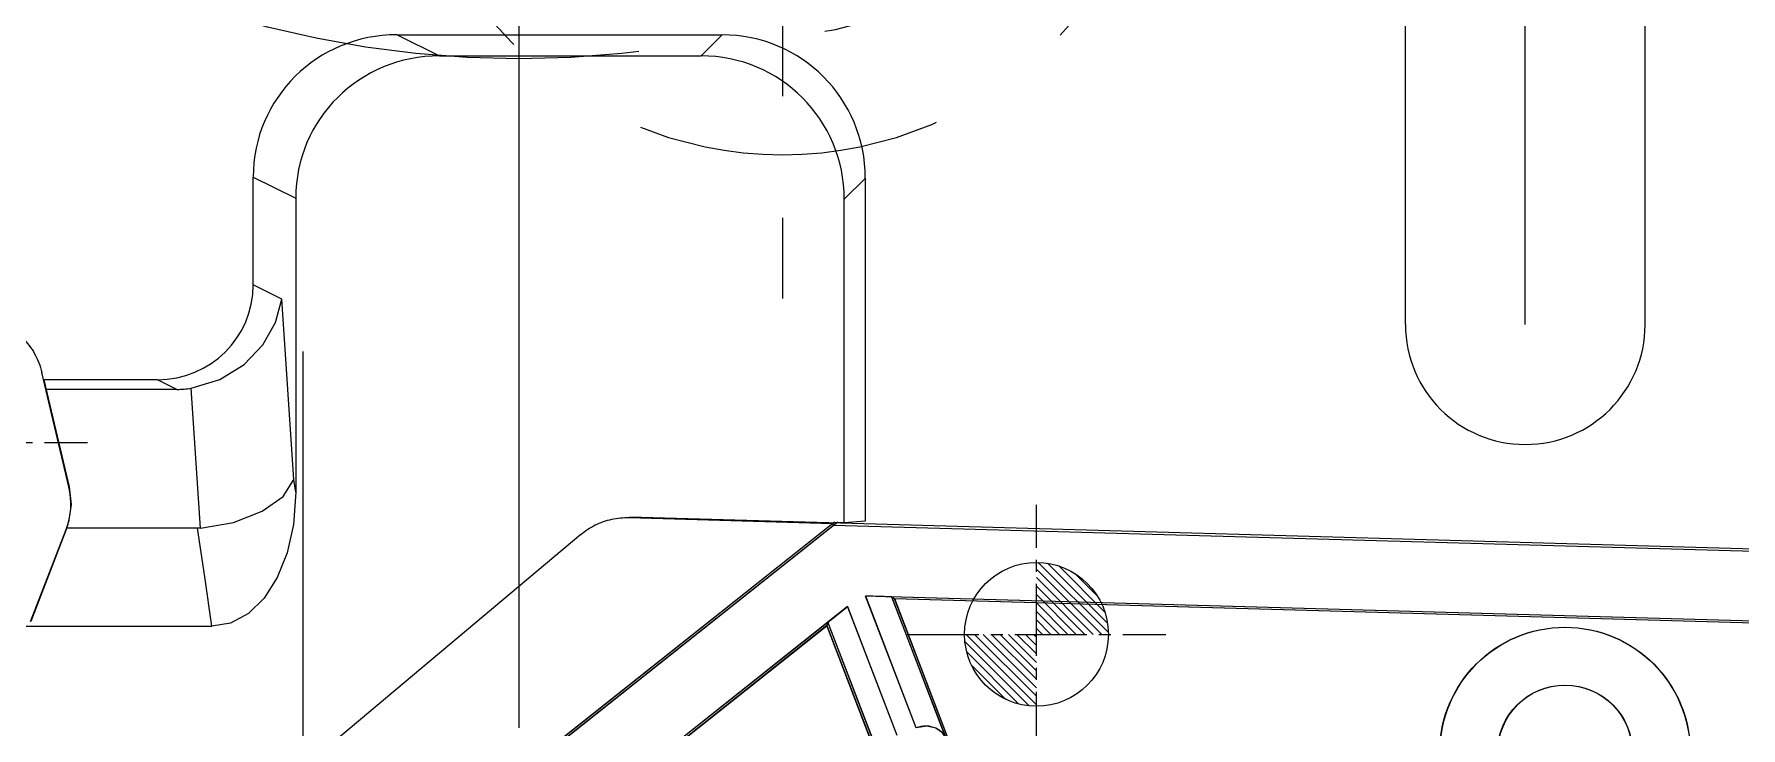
# Model space of a CAD drawing. Header units: inches. Extents: x 164842 to 166038, y -53074 to -52229.
# Drawn here: x 165431.48 to 165467.09, y -52507.89 to -52493.43 of the extents above; entities that cross this region are included whole.
import ezdxf

# ---------------------------------------------------------------- set-up
doc = ezdxf.new("R2010")
doc.units = ezdxf.units.IN
doc.header["$LTSCALE"] = 2
doc.header["$MEASUREMENT"] = 0
for name, pattern in [('CENTER', [50.8, 31.75, -6.35, 6.35, -6.35]), ('CENTER2', [1.125, 0.75, -0.125, 0.125, -0.125]), ('HIDDEN', [9.525, 6.35, -3.175])]:
    doc.linetypes.add(name, pattern=pattern)
doc.layers.get('0').update_dxf_attribs({"linetype": 'CONTINUOUS'})
for name, color, linetype in [('DEFAULT_1', 7, 'CENTER'), ('PIN', 4, 'CONTINUOUS'), ('Ru', 8, 'CONTINUOUS')]:
    doc.layers.add(name, color=color, linetype=linetype)
for name, color, linetype, lineweight in [('PRODUCT', 1, 'CONTINUOUS', 15), ('WR', 122, 'HIDDEN', 18), ('枕位', 75, 'CONTINUOUS', 15)]:
    doc.layers.add(name, color=color, linetype=linetype, lineweight=lineweight)

# ---------------------------------------------------------------- blocks, each defined once
blk = doc.blocks.new('20160812.111704')
at = {"layer": 'DEFAULT_1', "color": 2, "linetype": 'CENTER', "ltscale": 0.3}
blk.add_line((0, -35.398), (0, 35.827), dxfattribs=at)
at = {"layer": 'PRODUCT', "linetype": 'ByBlock'}
for p, q in [((-5.794, -31.581), (4.589, -22.868)), ((-11.053, -31.813), (-2.132, -24.738)), ((-11.36, -30.077), (-5.075, -25.091)), ((-11.067, -31.769), (-2.947, -25.328)), ((-13.974, -25.986), (-12.342, -30.238)), ((-12.35, -25.986), (-10.931, -29.681)), ((-10.931, -29.681), (-6.273, -25.986)), ((-10.949, -29.745), (-12.078, -26.803)), ((-13.42, -27.318), (-12.284, -30.279)), ((-11.36, -30.077), (-12.389, -27.397)), ((-12.792, -27.552), (-11.738, -30.299)), ((-37.041, -29.539), (-12.342, -30.238)), ((-36.138, -29.608), (-11.738, -30.299)), ((5.683, -29.766), (4.945, -31.684)), ((-37.611, -31.07), (-6.816, -31.941)), ((-36.138, -31.06), (-11.067, -31.769)), ((-11.067, -31.769), (-11.053, -31.813)), ((-6.806, -31.933), (-11.053, -31.813)), ((4.885, -32.573), (5.449, -34.96))]:
    blk.add_line(p, q, dxfattribs=at)
for radius in [2.613, 1.407]:
    blk.add_circle((-26.331, -27.035), radius, dxfattribs=at)
blk.add_arc((6.352, -32.226), 1.508, 158.94, 193.31, dxfattribs=at)
for points, start_tangent, end_tangent in [([(-13.42, -27.318), (-13.339, -27.445), (-13.202, -27.542), (-13.015, -27.587), (-12.789, -27.55)], (0.367587, -0.929989), (0.93358, 0.358368)), ([(-11.36, -30.077), (-11.201, -29.95), (-11.067, -29.843), (-10.98, -29.772), (-10.949, -29.745)], (0.783477, 0.621421), (0.263705, 0.964603)), ([(-12.284, -30.279), (-12.242, -30.282), (-12.127, -30.286), (-11.95, -30.292), (-11.738, -30.299)], (0.816037, -0.578), (0.9996, -0.028271)), ([(-5.794, -31.581), (-6.099, -31.78), (-6.444, -31.899), (-6.806, -31.933)], (-0.766044, -0.642788), (-0.9996, 0.028271)), ([(6.986, -36.119), (6.572, -36.081), (6.184, -35.931), (5.852, -35.681), (5.6, -35.348), (5.449, -34.96)], (-0.998921, -0.046446), (-0.23022, 0.973139))]:
    blk.add_spline(points, degree=3, dxfattribs=dict(at, start_tangent=start_tangent, end_tangent=end_tangent))
blk = doc.blocks.new('20140913.083227')
at = {"layer": 'WR', "linetype": 'CENTER', "ltscale": 0.2}
for p, q in [((0, 11), (0, -11)), ((-11, 0), (11, 0))]:
    blk.add_line(p, q, dxfattribs=at)
at = {"layer": 'WR', "linetype": 'HIDDEN', "ltscale": 0.5}
for radius in [8, 5.5, 4]:
    blk.add_circle((0, 0), radius, dxfattribs=at)

msp = doc.modelspace()

# ---------------------------------------------------------------- hatches: boundary and pattern name
at = {"layer": 'PIN', "linetype": 'Continuous'}
h = msp.add_hatch(dxfattribs=at)
h.set_pattern_fill('ANSI31', color=3, angle=90, style=0)
h.set_pattern_definition([(135, (165657.67704, -52520.179), (-0.08838835, -0.08838835), [])])
h.paths.add_polyline_path([(165452.395, -52505.939), (165450.895, -52505.939, 0.414214), (165452.395, -52507.439)])
h.paths.add_polyline_path([(165452.395, -52504.439), (165452.395, -52505.939), (165453.895, -52505.939, 0.414214)])

# ---------------------------------------------------------------- linework, layer by layer
at = {"linetype": 'CENTER', "ltscale": 0.5}
msp.add_line((165441.595, -52272.939), (165441.595, -52672.939), dxfattribs=at)
at = {"color": 8, "linetype": 'HIDDEN', "ltscale": 0.8}
msp.add_circle((165441.595, -52472.939), 21, dxfattribs=at)
at = {"layer": 'DEFAULT_1', "color": 2, "linetype": 'CENTER', "ltscale": 0.3}
msp.add_line((165437.09, -52500.041), (165437.09, -52571.266), dxfattribs=at)
at = {"layer": 'PIN', "color": 143, "linetype": 'CENTER2'}
msp.add_line((165462.595, -52493.939), (165462.595, -52487.939), dxfattribs=at)
at = {"layer": 'PIN', "color": 3, "linetype": 'CENTER2'}
for p, q in [((165427.195, -52501.939), (165432.595, -52501.939)), ((165452.395, -52508.639), (165452.395, -52503.239)), ((165449.695, -52505.939), (165455.095, -52505.939))]:
    msp.add_line(p, q, dxfattribs=at)
at = {"layer": 'PIN', "color": 3, "linetype": 'Continuous'}
msp.add_circle((165452.395, -52505.939), 1.5, dxfattribs=at)
at = {"layer": 'PRODUCT', "linetype": 'ByBlock'}
for p, q in [((165431.682, -52500.631), (165432.21, -52502.866)), ((165432.15, -52503.755), (165431.412, -52505.674)), ((165448.18, -52503.601), (165439.227, -52510.702)), ((165448.248, -52503.603), (165440.042, -52510.112)), ((165448.18, -52503.601), (165448.385, -52503.607)), ((165448.385, -52503.607), (165448.825, -52503.575)), ((165449.888, -52507.888), (165448.833, -52505.141)), ((165473.233, -52505.831), (165448.833, -52505.141)), ((165450.515, -52508.121), (165449.379, -52505.161)), ((165449.437, -52505.202), (165449.379, -52505.161)), ((165451.069, -52509.454), (165449.437, -52505.202)), ((165474.136, -52505.9), (165449.437, -52505.202)), ((165448.455, -52505.363), (165442.581, -52510.021)), ((165448.026, -52505.759), (165448.044, -52505.694)), ((165448.044, -52505.694), (165449.173, -52508.636)), ((165448.455, -52505.363), (165449.484, -52508.043)), ((165448.026, -52505.759), (165443.368, -52509.454)), ((165449.445, -52509.454), (165448.026, -52505.759))]:
    msp.add_line(p, q, dxfattribs=at)
for points in [[(165432.209, -52502.861), (165432.25, -52503.232), (165432.2, -52503.602)], [(165450.515, -52508.121), (165450.434, -52507.994), (165450.297, -52507.897), (165450.11, -52507.852), (165449.884, -52507.889)]]:
    msp.add_lwpolyline(points, dxfattribs=at)
for radius in [2.613, 1.407]:
    msp.add_circle((165463.426, -52508.405), radius, dxfattribs=at)
msp.add_arc((165430.743, -52503.214), 1.508, 338.94, 345.0619, dxfattribs=at)
for centre, major_axis, ratio, start_param, end_param in [((165448.835, -52505.145), (0.544, -0.015), 0.008055, 0.012083, 1.574153), ((165448.457, -52505.367), (0.413, 0.327), 0.008327, 1.568184, 3.130253)]:
    msp.add_ellipse(centre, major_axis=major_axis, ratio=ratio, start_param=start_param, end_param=end_param, dxfattribs=at)
at = {"layer": 'Ru', "linetype": 'CENTER', "ltscale": 0.2}
msp.add_line((165462.595, -52499.481), (165462.595, -52472.939), dxfattribs=at)
at = {"layer": 'Ru', "linetype": 'Continuous', "ltscale": 0.5}
for p, q in [((165460.095, -52499.481), (165460.095, -52475.939)), ((165465.095, -52499.481), (165465.095, -52475.939))]:
    msp.add_line(p, q, dxfattribs=at)
msp.add_arc((165462.595, -52499.481), 2.5, 180, 0, dxfattribs=at)
at = {"layer": '枕位', "linetype": 'ByBlock', "ltscale": 0.3}
for p, q in [((165439.052, -52493.439), (165439.938, -52493.879)), ((165439.052, -52493.439), (165445.836, -52493.439)), ((165445.396, -52493.879), (165445.836, -52493.439)), ((165439.938, -52493.879), (165445.396, -52493.879)), ((165436.052, -52498.653), (165436.052, -52496.405)), ((165436.052, -52496.405), (165436.938, -52496.845)), ((165448.385, -52496.868), (165448.825, -52496.428)), ((165448.825, -52503.575), (165448.825, -52496.428)), ((165436.938, -52496.845), (165436.938, -52502.975)), ((165448.385, -52503.607), (165448.385, -52496.868)), ((165436.65, -52498.949), (165436.052, -52498.653)), ((165436.9, -52502.709), (165436.65, -52498.949)), ((165434.051, -52500.631), (165431.682, -52500.631)), ((165434.459, -52500.832), (165434.051, -52500.631)), ((165434.459, -52500.832), (165431.729, -52500.832)), ((165434.951, -52503.727), (165434.757, -52500.809)), ((165436.938, -52502.974), (165436.9, -52502.709)), ((165434.892, -52503.729), (165432.16, -52503.729)), ((165431.301, -52505.768), (165435.188, -52505.768))]:
    msp.add_line(p, q, dxfattribs=at)
for points in [[(165434.757, -52500.809), (165435.354, -52500.629), (165435.862, -52500.313), (165436.255, -52499.902), (165436.519, -52499.436), (165436.65, -52498.949)], [(165434.951, -52503.727), (165435.641, -52503.606), (165436.24, -52503.374), (165436.676, -52503.063), (165436.9, -52502.712)], [(165436.938, -52502.975), (165436.89, -52503.646), (165436.757, -52504.243), (165436.552, -52504.757), (165436.281, -52505.184), (165435.95, -52505.506), (165435.579, -52505.703), (165435.188, -52505.768)], [(165434.951, -52503.727), (165434.931, -52503.728), (165434.911, -52503.729), (165434.892, -52503.729)], [(165435.188, -52505.768), (165435.042, -52504.741), (165434.892, -52503.729)]]:
    msp.add_lwpolyline(points, dxfattribs=at)
for centre, major_axis, ratio, start_param, end_param in [((165439.098, -52496.451), (2.739, -1.359), 0.981173, 2.038989, 3.59465), ((165445.813, -52496.451), (2.137, 2.137), 0.992433, -0.7816, 0.7816), ((165439.984, -52496.89), (2.739, -1.359), 0.981173, 2.038989, 3.59465), ((165445.374, -52496.89), (2.137, 2.137), 0.992433, -0.7816, 0.7816), ((165434.021, -52498.623), (1.827, -0.903), 0.981202, -1.104236, 0.451485), ((165434.291, -52498.756), (-1.339, 1.672), 0.918655, -3.775862, -3.627689)]:
    msp.add_ellipse(centre, major_axis=major_axis, ratio=ratio, start_param=start_param, end_param=end_param, dxfattribs=at)

# ---------------------------------------------------------------- block references
at = {"layer": 'PRODUCT', "linetype": 'ByBlock', "rotation": 180}
msp.add_blockref('20160812.111704', (165437.09, -52535.439), dxfattribs=at)
at = {"layer": 'WR', "linetype": 'ByBlock', "xscale": -1}
msp.add_blockref('20140913.083227', (165447.095, -52487.939), dxfattribs=at)

doc.saveas('drawing.dxf')
